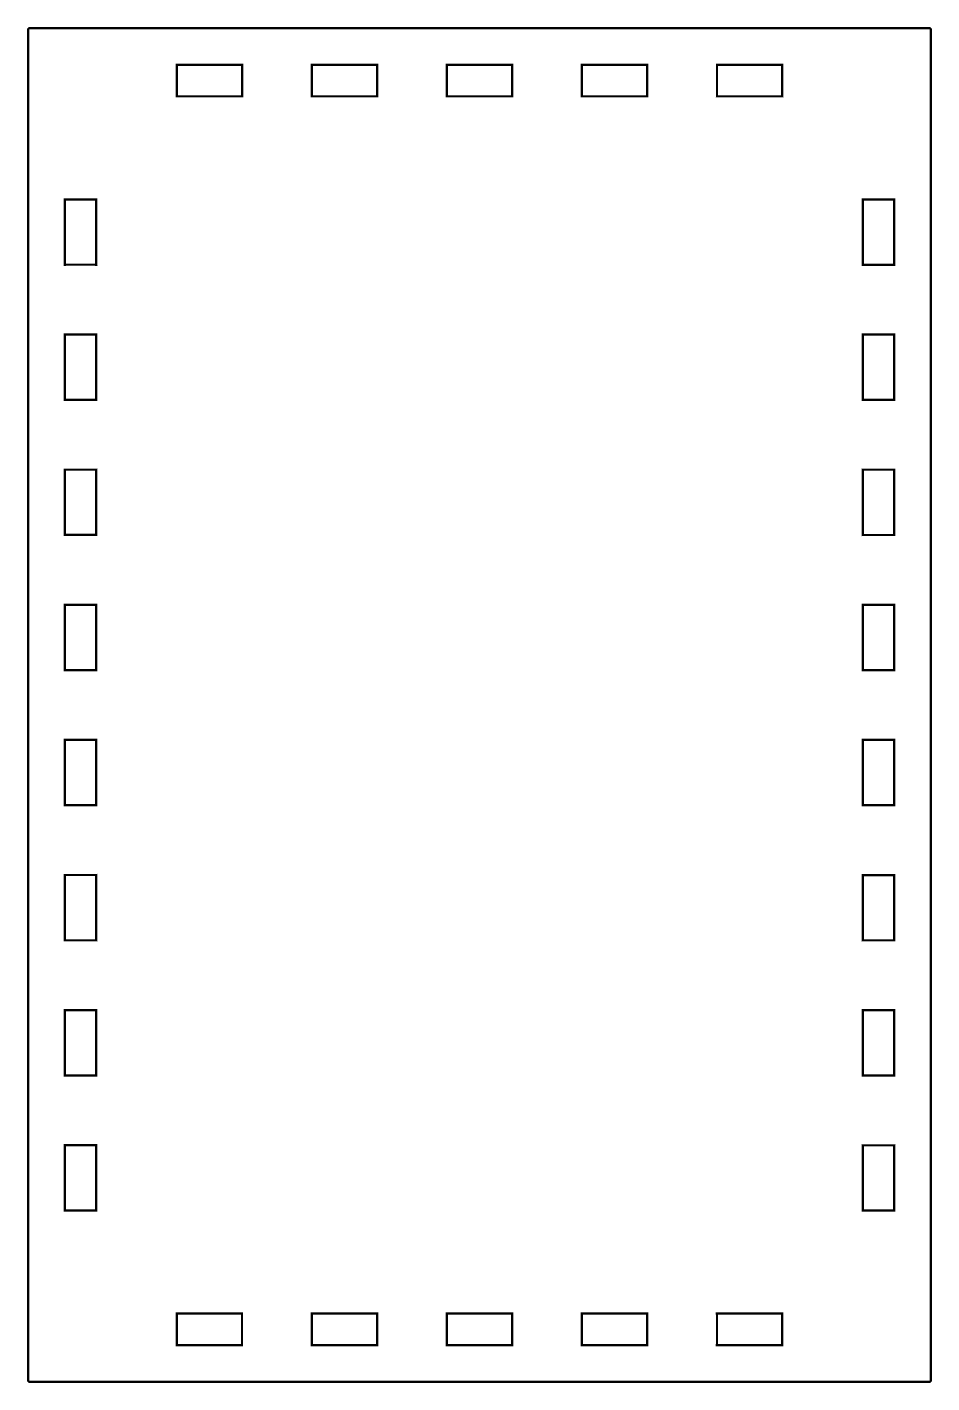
# Model space of a CAD drawing. Extents: x 0 to 16, y 0 to 11.4.
# Drawn here: x 0.026 to 3.191, y 6.691 to 11.431 of the extents above; entities that cross this region are included whole.
import ezdxf

# ---------------------------------------------------------------- set-up
doc = ezdxf.new("R2010")
doc.units = 0
doc.layers.get('0').update_dxf_attribs({"linetype": 'CONTINUOUS'})

msp = doc.modelspace()

# ---------------------------------------------------------------- linework, layer by layer
at = {"color": 0, "const_width": 0.007874}
for points in [[(0.275608, 11.4268), (0.033529, 11.4268), (0.032498, 11.4268), (0.029514, 11.4238), (0.029514, 11.4228)], [(0.029514, 11.4228), (0.029514, 11.1807)], [(2.94092, 11.4268), (0.275608, 11.4268)], [(3.183, 11.4268), (2.94092, 11.4268)], [(3.18696, 11.1807), (3.18696, 11.4228), (3.18696, 11.4238), (3.18397, 11.4268), (3.183, 11.4268)], [(0.029514, 11.1807), (0.029514, 6.9406)], [(3.18696, 6.9406), (3.18696, 11.1807)], [(0.029514, 6.9406), (0.029514, 6.69851), (0.029514, 6.69754), (0.032498, 6.6945), (0.033529, 6.6945)], [(3.18696, 6.69851), (3.18696, 6.9406)], [(0.033529, 6.6945), (0.275608, 6.6945)], [(0.275608, 6.6945), (2.94092, 6.6945)], [(2.94092, 6.6945), (3.183, 6.6945), (3.18397, 6.6945), (3.18696, 6.69754), (3.18696, 6.69851)]]:
    msp.add_lwpolyline(points, dxfattribs=at)
at = {"color": 5, "const_width": 0.007874}
for points in [[(0.549317, 11.1847), (0.549317, 11.3028), (0.549317, 11.3019), (0.546332, 11.2988), (0.545356, 11.2988)], [(0.545356, 11.2988), (0.781575, 11.2988)], [(0.781413, 11.2988), (0.780436, 11.2988), (0.777561, 11.3019), (0.777561, 11.3028)], [(0.777561, 11.3028), (0.777561, 11.1847), (0.777561, 11.1858), (0.780544, 11.1887), (0.781575, 11.1887)], [(1.02176, 11.1847), (1.02176, 11.3028), (1.02176, 11.3019), (1.01877, 11.2988), (1.0178, 11.2988)], [(1.0178, 11.2988), (1.25402, 11.2988)], [(1.25385, 11.2988), (1.25288, 11.2988), (1.25, 11.3019), (1.25, 11.3028)], [(1.25, 11.3028), (1.25, 11.1847), (1.25, 11.1858), (1.25298, 11.1887), (1.25402, 11.1887)], [(1.49419, 11.1847), (1.49419, 11.3028), (1.49419, 11.3019), (1.49121, 11.2988), (1.49024, 11.2988)], [(1.49024, 11.2988), (1.72646, 11.2988)], [(1.72629, 11.2988), (1.72532, 11.2988), (1.72244, 11.3019), (1.72244, 11.3028)], [(1.72244, 11.3028), (1.72244, 11.1847), (1.72244, 11.1858), (1.72542, 11.1887), (1.72646, 11.1887)], [(1.96664, 11.1847), (1.96664, 11.3028), (1.96664, 11.3019), (1.96365, 11.2988), (1.96268, 11.2988)], [(1.96268, 11.2988), (2.19889, 11.2988)], [(2.19874, 11.2988), (2.19775, 11.2988), (2.19488, 11.3019), (2.19488, 11.3028)], [(2.19488, 11.3028), (2.19488, 11.1847), (2.19488, 11.1858), (2.19786, 11.1887), (2.19889, 11.1887)], [(2.43907, 11.1847), (2.43907, 11.3028), (2.43907, 11.3019), (2.43608, 11.2988), (2.43511, 11.2988)], [(2.43511, 11.2988), (2.67133, 11.2988)], [(2.67117, 11.2988), (2.67019, 11.2988), (2.66732, 11.3019), (2.66732, 11.3028)], [(2.66732, 11.3028), (2.66732, 11.1847), (2.66732, 11.1858), (2.67031, 11.1887), (2.67133, 11.1887)], [(0.781575, 11.1887), (0.545356, 11.1887), (0.546332, 11.1887), (0.549317, 11.1858), (0.549317, 11.1847)], [(1.25402, 11.1887), (1.0178, 11.1887), (1.01877, 11.1887), (1.02176, 11.1858), (1.02176, 11.1847)], [(1.72646, 11.1887), (1.49024, 11.1887), (1.49121, 11.1887), (1.49419, 11.1858), (1.49419, 11.1847)], [(2.19889, 11.1887), (1.96268, 11.1887), (1.96365, 11.1887), (1.96664, 11.1858), (1.96664, 11.1847)], [(2.67133, 11.1887), (2.43511, 11.1887), (2.43608, 11.1887), (2.43907, 11.1858), (2.43907, 11.1847)], [(0.153483, 10.8283), (0.271593, 10.8283), (0.270562, 10.8283), (0.267578, 10.8314), (0.267578, 10.8324)], [(0.157497, 10.8323), (0.157497, 10.8313), (0.15446, 10.8283), (0.153483, 10.8283)], [(0.157497, 10.5961), (0.157497, 10.8324)], [(0.267578, 10.8324), (0.267578, 10.5961), (0.267578, 10.5972), (0.270562, 10.6002), (0.271593, 10.6002)], [(2.94889, 10.596), (2.94889, 10.8323), (2.94889, 10.8313), (2.9459, 10.8282), (2.94493, 10.8282)], [(2.94493, 10.8282), (3.06304, 10.8282), (3.06201, 10.8282), (3.05903, 10.8313), (3.05903, 10.8323)], [(3.05903, 10.8323), (3.05903, 10.596)], [(0.271593, 10.6002), (0.153483, 10.6002), (0.15446, 10.6002), (0.157497, 10.5972), (0.157497, 10.5961)], [(3.06304, 10.6), (2.94493, 10.6), (2.9459, 10.6), (2.94889, 10.5971), (2.94889, 10.596)], [(3.05903, 10.5961), (3.05903, 10.5971), (3.06201, 10.6), (3.06304, 10.6)], [(0.153483, 10.3559), (0.271593, 10.3559), (0.270562, 10.3559), (0.267578, 10.3589), (0.267578, 10.3599)], [(0.157497, 10.3598), (0.157497, 10.3588), (0.15446, 10.3559), (0.153483, 10.3559)], [(0.157497, 10.1237), (0.157497, 10.3599)], [(0.267578, 10.3599), (0.267578, 10.1237), (0.267578, 10.1247), (0.270562, 10.1277), (0.271593, 10.1277)], [(2.94889, 10.1236), (2.94889, 10.3598), (2.94889, 10.3588), (2.9459, 10.3558), (2.94493, 10.3558)], [(2.94493, 10.3558), (3.06304, 10.3558), (3.06201, 10.3558), (3.05903, 10.3588), (3.05903, 10.3598)], [(3.05903, 10.3598), (3.05903, 10.1236)], [(0.271593, 10.1277), (0.153483, 10.1277), (0.15446, 10.1277), (0.157497, 10.1247), (0.157497, 10.1237)], [(3.06304, 10.1276), (2.94493, 10.1276), (2.9459, 10.1276), (2.94889, 10.1246), (2.94889, 10.1236)], [(3.05903, 10.1237), (3.05903, 10.1247), (3.06201, 10.1276), (3.06304, 10.1276)], [(0.153483, 9.88346), (0.271593, 9.88346), (0.270562, 9.88346), (0.267578, 9.8865), (0.267578, 9.88747)], [(0.157497, 9.88737), (0.157497, 9.88639), (0.15446, 9.88346), (0.153483, 9.88346)], [(0.157497, 9.65126), (0.157497, 9.88747)], [(0.267578, 9.88747), (0.267578, 9.65126), (0.267578, 9.65229), (0.270562, 9.65528), (0.271593, 9.65528)], [(2.94889, 9.65115), (2.94889, 9.88737), (2.94889, 9.88639), (2.9459, 9.88336), (2.94493, 9.88336)], [(2.94493, 9.88336), (3.06304, 9.88336), (3.06201, 9.88336), (3.05903, 9.88639), (3.05903, 9.88737)], [(3.05903, 9.88737), (3.05903, 9.65115)], [(0.271593, 9.65528), (0.153483, 9.65528), (0.15446, 9.65528), (0.157497, 9.65229), (0.157497, 9.65126)], [(3.06304, 9.65511), (2.94493, 9.65511), (2.9459, 9.65511), (2.94889, 9.65218), (2.94889, 9.65115)], [(3.05903, 9.65126), (3.05903, 9.65224), (3.06201, 9.65511), (3.06304, 9.65511)], [(0.153483, 9.41103), (0.271593, 9.41103), (0.270562, 9.41103), (0.267578, 9.41407), (0.267578, 9.41504)], [(0.157497, 9.41493), (0.157497, 9.41396), (0.15446, 9.41103), (0.153483, 9.41103)], [(0.157497, 9.17882), (0.157497, 9.41504)], [(0.267578, 9.41504), (0.267578, 9.17882), (0.267578, 9.17985), (0.270562, 9.18283), (0.271593, 9.18283)], [(2.94889, 9.17871), (2.94889, 9.41493), (2.94889, 9.41396), (2.9459, 9.41092), (2.94493, 9.41092)], [(2.94493, 9.41092), (3.06304, 9.41092), (3.06201, 9.41092), (3.05903, 9.41396), (3.05903, 9.41493)], [(3.05903, 9.41493), (3.05903, 9.17871)], [(0.271593, 9.18283), (0.153483, 9.18283), (0.15446, 9.18283), (0.157497, 9.17985), (0.157497, 9.17882)], [(3.06304, 9.18267), (2.94493, 9.18267), (2.9459, 9.18267), (2.94889, 9.17974), (2.94889, 9.17871)], [(3.05903, 9.17882), (3.05903, 9.17979), (3.06201, 9.18267), (3.06304, 9.18267)], [(0.153483, 8.93858), (0.271593, 8.93858), (0.270562, 8.93858), (0.267578, 8.94163), (0.267578, 8.9426)], [(0.157497, 8.94243), (0.157497, 8.94151), (0.15446, 8.93858), (0.153483, 8.93858)], [(0.157497, 8.70638), (0.157497, 8.9426)], [(0.267578, 8.9426), (0.267578, 8.70638), (0.267578, 8.70742), (0.270562, 8.71039), (0.271593, 8.71039)], [(2.94889, 8.70628), (2.94889, 8.94249), (2.94889, 8.94151), (2.9459, 8.93847), (2.94493, 8.93847)], [(2.94493, 8.93847), (3.06304, 8.93847), (3.06201, 8.93847), (3.05903, 8.94151), (3.05903, 8.94249)], [(3.05903, 8.94249), (3.05903, 8.70628)], [(0.271593, 8.71039), (0.153483, 8.71039), (0.15446, 8.71039), (0.157497, 8.70742), (0.157497, 8.70638)], [(3.06304, 8.71024), (2.94493, 8.71024), (2.9459, 8.71024), (2.94889, 8.70731), (2.94889, 8.70628)], [(3.05903, 8.70638), (3.05903, 8.70736), (3.06201, 8.71024), (3.06304, 8.71024)], [(0.153483, 8.46615), (0.271593, 8.46615), (0.270562, 8.46615), (0.267578, 8.46918), (0.267578, 8.47017)], [(0.157497, 8.47), (0.157497, 8.46907), (0.15446, 8.46615), (0.153483, 8.46615)], [(0.157497, 8.23394), (0.157497, 8.47017)], [(0.267578, 8.47017), (0.267578, 8.23394), (0.267578, 8.23497), (0.270562, 8.23796), (0.271593, 8.23796)], [(2.94889, 8.23383), (2.94889, 8.47006), (2.94889, 8.46907), (2.9459, 8.46604), (2.94493, 8.46604)], [(2.94493, 8.46604), (3.06304, 8.46604), (3.06201, 8.46604), (3.05903, 8.46907), (3.05903, 8.47006)], [(3.05903, 8.47006), (3.05903, 8.23383)], [(0.271593, 8.23796), (0.153483, 8.23796), (0.15446, 8.23796), (0.157497, 8.23497), (0.157497, 8.23394)], [(3.06304, 8.23779), (2.94493, 8.23779), (2.9459, 8.23779), (2.94889, 8.23486), (2.94889, 8.23383)], [(3.05903, 8.23394), (3.05903, 8.23492), (3.06201, 8.23779), (3.06304, 8.23779)], [(0.153483, 7.99371), (0.271593, 7.99371), (0.270562, 7.99371), (0.267578, 7.99675), (0.267578, 7.99772)], [(0.157497, 7.99756), (0.157497, 7.99664), (0.15446, 7.99371), (0.153483, 7.99371)], [(0.157497, 7.7615), (0.157497, 7.99772)], [(0.267578, 7.99772), (0.267578, 7.7615), (0.267578, 7.76253), (0.270562, 7.76551), (0.271593, 7.76551)], [(2.94889, 7.76139), (2.94889, 7.99761), (2.94889, 7.99664), (2.9459, 7.9936), (2.94493, 7.9936)], [(2.94493, 7.9936), (3.06304, 7.9936), (3.06201, 7.9936), (3.05903, 7.99664), (3.05903, 7.99761)], [(3.05903, 7.99761), (3.05903, 7.76139)], [(0.271593, 7.76551), (0.153483, 7.76551), (0.15446, 7.76551), (0.157497, 7.76253), (0.157497, 7.7615)], [(3.06304, 7.76535), (2.94493, 7.76535), (2.9459, 7.76535), (2.94889, 7.76243), (2.94889, 7.76139)], [(3.05903, 7.7615), (3.05903, 7.76247), (3.06201, 7.76535), (3.06304, 7.76535)], [(0.153483, 7.52126), (0.271593, 7.52126), (0.270562, 7.52126), (0.267578, 7.52431), (0.267578, 7.52528)], [(0.157497, 7.52513), (0.157497, 7.52419), (0.15446, 7.52126), (0.153483, 7.52126)], [(0.157497, 7.28907), (0.157497, 7.52528)], [(0.267578, 7.52528), (0.267578, 7.28907), (0.267578, 7.2901), (0.270562, 7.29308), (0.271593, 7.29308)], [(2.94889, 7.28896), (2.94889, 7.52518), (2.94889, 7.52419), (2.9459, 7.52115), (2.94493, 7.52115)], [(2.94493, 7.52115), (3.06304, 7.52115), (3.06201, 7.52115), (3.05903, 7.52419), (3.05903, 7.52518)], [(3.05903, 7.52518), (3.05903, 7.28896)], [(0.271593, 7.29308), (0.153483, 7.29308), (0.15446, 7.29308), (0.157497, 7.2901), (0.157497, 7.28907)], [(3.06304, 7.29292), (2.94493, 7.29292), (2.9459, 7.29292), (2.94889, 7.28999), (2.94889, 7.28896)], [(3.05903, 7.28907), (3.05903, 7.29004), (3.06201, 7.29292), (3.06304, 7.29292)], [(0.549208, 6.81863), (0.549208, 6.93674), (0.549208, 6.93576), (0.546169, 6.93272), (0.545193, 6.93272)], [(0.545193, 6.93272), (0.781413, 6.93272), (0.780382, 6.93272), (0.777399, 6.93576), (0.777399, 6.93674)], [(0.777399, 6.93674), (0.777399, 6.81863), (0.777399, 6.81967), (0.780382, 6.8226), (0.781413, 6.8226)], [(1.02165, 6.81863), (1.02165, 6.93674), (1.02165, 6.93576), (1.01861, 6.93272), (1.01763, 6.93272)], [(1.01763, 6.93272), (1.25385, 6.93272), (1.25282, 6.93272), (1.24984, 6.93576), (1.24984, 6.93674)], [(1.24984, 6.93674), (1.24984, 6.81863), (1.24984, 6.81967), (1.25282, 6.8226), (1.25385, 6.8226)], [(1.49408, 6.81863), (1.49408, 6.93674), (1.49408, 6.93576), (1.49104, 6.93272), (1.49007, 6.93272)], [(1.49007, 6.93272), (1.72629, 6.93272), (1.72526, 6.93272), (1.72228, 6.93576), (1.72228, 6.93674)], [(1.72228, 6.93674), (1.72228, 6.81863), (1.72228, 6.81967), (1.72526, 6.8226), (1.72629, 6.8226)], [(1.96653, 6.81863), (1.96653, 6.93674), (1.96653, 6.93576), (1.96349, 6.93272), (1.96251, 6.93272)], [(1.96251, 6.93272), (2.19874, 6.93272), (2.19769, 6.93272), (2.19472, 6.93576), (2.19472, 6.93674)], [(2.19472, 6.93674), (2.19472, 6.81863), (2.19472, 6.81967), (2.19769, 6.8226), (2.19874, 6.8226)], [(2.43896, 6.81863), (2.43896, 6.93674), (2.43896, 6.93576), (2.43593, 6.93272), (2.43494, 6.93272)], [(2.43494, 6.93272), (2.67117, 6.93272), (2.67014, 6.93272), (2.66715, 6.93576), (2.66715, 6.93674)], [(2.66715, 6.93674), (2.66715, 6.81863), (2.66715, 6.81967), (2.67014, 6.8226), (2.67117, 6.8226)], [(0.781413, 6.8226), (0.545193, 6.8226)], [(0.545356, 6.82249), (0.546278, 6.82249), (0.549208, 6.81961), (0.549208, 6.81863)], [(1.25385, 6.8226), (1.01763, 6.8226)], [(1.0178, 6.82249), (1.01872, 6.82249), (1.02165, 6.81961), (1.02165, 6.81863)], [(1.72629, 6.8226), (1.49007, 6.8226)], [(1.49024, 6.82249), (1.49115, 6.82249), (1.49408, 6.81961), (1.49408, 6.81863)], [(2.19874, 6.8226), (1.96251, 6.8226)], [(1.96268, 6.82249), (1.9636, 6.82249), (1.96653, 6.81961), (1.96653, 6.81863)], [(2.67117, 6.8226), (2.43494, 6.8226)], [(2.43511, 6.82249), (2.43604, 6.82249), (2.43896, 6.81961), (2.43896, 6.81863)]]:
    msp.add_lwpolyline(points, dxfattribs=at)

doc.saveas('drawing.dxf')
